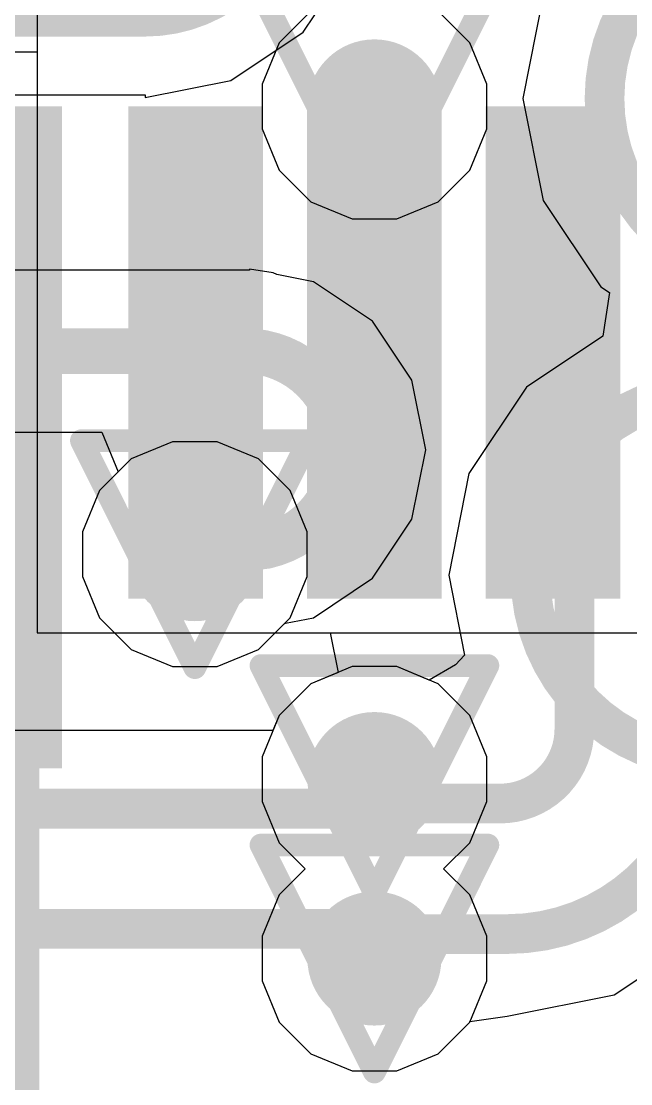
# Model space of a CAD drawing. Header units: inches. Extents: x -6 to 283, y -12 to 154.
# Drawn here: x 68.574 to 69.939, y -8.33 to -5.952 of the extents above; entities that cross this region are included whole.
import ezdxf

# ---------------------------------------------------------------- set-up
doc = ezdxf.new("R2010")
doc.units = ezdxf.units.IN
for name, color, linetype in [('Bottom Layer', 5, 'Continuous'), ('Drill Drawing', 1, 'Continuous'), ('GND-1', 16, 'Continuous'), ('GND-2', 90, 'Continuous'), ('GND-3', 216, 'Continuous'), ('GND-4', 54, 'Continuous'), ('PWR-1', 156, 'Continuous'), ('PWR-2', 130, 'Continuous'), ('Signal L1', 76, 'Continuous'), ('Signal L2', 6, 'Continuous'), ('Top Layer', 1, 'Continuous'), ('Top Paste', 8, 'Continuous'), ('Top Solder', 216, 'Continuous'), ('Via Holes', 16, 'Continuous')]:
    doc.layers.add(name, color=color, linetype=linetype)

# ---------------------------------------------------------------- blocks, each defined once
blk = doc.blocks.new('HDMI_101W_12')
at = {"layer": 'Top Layer'}
for points in [[(-3.750005199999999, 1.6649827), (-1.9500088, 1.6649827), (-1.9500088, 0.2849753), (-3.750005199999999, 0.2849753)], [(-1.70007026, 1.66497), (-1.50007066, 1.66497), (-1.50007066, 0.6649719999999999), (-1.70007026, 0.6649719999999999)], [(-1.3000228, 1.66497), (-1.1000232, 1.66497), (-1.1000232, 0.6649719999999999), (-1.3000228, 0.6649719999999999)], [(-0.8999727999999999, 1.66497), (-0.6999732, 1.66497), (-0.6999732, 0.6649719999999999), (-0.8999727999999999, 0.6649719999999999)]]:
    blk.add_hatch(color=1, dxfattribs=at).paths.add_polyline_path(points)
at = {"layer": 'Top Paste'}
for points in [[(-3.750005199999999, 1.6649827), (-1.9500088, 1.6649827), (-1.9500088, 0.2849753), (-3.750005199999999, 0.2849753)], [(-1.70007026, 1.66497), (-1.50007066, 1.66497), (-1.50007066, 0.6649719999999999), (-1.70007026, 0.6649719999999999)], [(-1.3000228, 1.66497), (-1.1000232, 1.66497), (-1.1000232, 0.6649719999999999), (-1.3000228, 0.6649719999999999)], [(-0.8999727999999999, 1.66497), (-0.6999732, 1.66497), (-0.6999732, 0.6649719999999999), (-0.8999727999999999, 0.6649719999999999)]]:
    blk.add_hatch(color=8, dxfattribs=at).paths.add_polyline_path(points)
at = {"layer": 'Top Solder'}
for points in [[(-3.8008052, 1.7157827), (-1.8992088, 1.7157827), (-1.8992088, 0.2341753), (-3.8008052, 0.2341753)], [(-1.75087026, 1.71577), (-1.44927066, 1.71577), (-1.44927066, 0.6141719999999999), (-1.75087026, 0.6141719999999999)], [(-1.3508228, 1.71577), (-1.0492232, 1.71577), (-1.0492232, 0.6141719999999999), (-1.3508228, 0.6141719999999999)], [(-0.9507728, 1.71577), (-0.6491732, 1.71577), (-0.6491732, 0.6141719999999999), (-0.9507728, 0.6141719999999999)]]:
    blk.add_hatch(color=216, dxfattribs=at).paths.add_polyline_path(points)

msp = doc.modelspace()

# ---------------------------------------------------------------- hatches: boundary and pattern name
at = {"layer": 'Bottom Layer'}
h = msp.add_hatch(color=5, dxfattribs=at)
edge = h.paths.add_edge_path()
edge.add_arc((69.36500731999999, -6.14242358), 0.1499997, 0, 360)
h = msp.add_hatch(color=5, dxfattribs=at)
edge = h.paths.add_edge_path()
edge.add_arc((68.96301168, -7.1443977), 0.1499997, 0, 360)
h = msp.add_hatch(color=5, dxfattribs=at)
edge = h.paths.add_edge_path()
edge.add_arc((69.36500986, -7.64773426), 0.1499997, 0, 360)
h = msp.add_hatch(color=5, dxfattribs=at)
edge = h.paths.add_edge_path()
edge.add_arc((69.36500986, -8.049333659999999), 0.1499997, 0, 360)
at = {"layer": 'GND-1'}
h = msp.add_hatch(color=16, dxfattribs=at)
edge = h.paths.add_edge_path()
edge.add_arc((69.36500731999999, -6.14242358), 0.1499997, 0, 360)
h = msp.add_hatch(color=16, dxfattribs=at)
edge = h.paths.add_edge_path()
edge.add_arc((68.96301168, -7.1443977), 0.1499997, 0, 360)
h = msp.add_hatch(color=16, dxfattribs=at)
edge = h.paths.add_edge_path()
edge.add_arc((69.36500986, -7.64773426), 0.1499997, 0, 360)
h = msp.add_hatch(color=16, dxfattribs=at)
edge = h.paths.add_edge_path()
edge.add_arc((69.36500986, -8.049333659999999), 0.1499997, 0, 360)
at = {"layer": 'GND-2'}
h = msp.add_hatch(color=90, dxfattribs=at)
edge = h.paths.add_edge_path()
edge.add_arc((69.36500731999999, -6.14242358), 0.1499997, 0, 360)
h = msp.add_hatch(color=90, dxfattribs=at)
edge = h.paths.add_edge_path()
edge.add_arc((68.96301168, -7.1443977), 0.1499997, 0, 360)
h = msp.add_hatch(color=90, dxfattribs=at)
edge = h.paths.add_edge_path()
edge.add_arc((69.36500986, -7.64773426), 0.1499997, 0, 360)
h = msp.add_hatch(color=90, dxfattribs=at)
edge = h.paths.add_edge_path()
edge.add_arc((69.36500986, -8.049333659999999), 0.1499997, 0, 360)
at = {"layer": 'GND-3'}
h = msp.add_hatch(color=216, dxfattribs=at)
edge = h.paths.add_edge_path()
edge.add_arc((69.36500731999999, -6.14242358), 0.1499997, 0, 360)
h = msp.add_hatch(color=216, dxfattribs=at)
edge = h.paths.add_edge_path()
edge.add_arc((68.96301168, -7.1443977), 0.1499997, 0, 360)
h = msp.add_hatch(color=216, dxfattribs=at)
edge = h.paths.add_edge_path()
edge.add_arc((69.36500986, -7.64773426), 0.1499997, 0, 360)
h = msp.add_hatch(color=216, dxfattribs=at)
edge = h.paths.add_edge_path()
edge.add_arc((69.36500986, -8.049333659999999), 0.1499997, 0, 360)
at = {"layer": 'GND-4'}
h = msp.add_hatch(color=54, dxfattribs=at)
edge = h.paths.add_edge_path()
edge.add_arc((69.36500731999999, -6.14242358), 0.1499997, 0, 360)
h = msp.add_hatch(color=54, dxfattribs=at)
edge = h.paths.add_edge_path()
edge.add_arc((68.96301168, -7.1443977), 0.1499997, 0, 360)
h = msp.add_hatch(color=54, dxfattribs=at)
edge = h.paths.add_edge_path()
edge.add_arc((69.36500986, -7.64773426), 0.1499997, 0, 360)
h = msp.add_hatch(color=54, dxfattribs=at)
edge = h.paths.add_edge_path()
edge.add_arc((69.36500986, -8.049333659999999), 0.1499997, 0, 360)
at = {"layer": 'PWR-1'}
h = msp.add_hatch(color=156, dxfattribs=at)
edge = h.paths.add_edge_path()
edge.add_arc((69.36500731999999, -6.14242358), 0.1499997, 0, 360)
h = msp.add_hatch(color=156, dxfattribs=at)
edge = h.paths.add_edge_path()
edge.add_arc((68.96301168, -7.1443977), 0.1499997, 0, 360)
h = msp.add_hatch(color=156, dxfattribs=at)
edge = h.paths.add_edge_path()
edge.add_arc((69.36500986, -7.64773426), 0.1499997, 0, 360)
h = msp.add_hatch(color=156, dxfattribs=at)
edge = h.paths.add_edge_path()
edge.add_arc((69.36500986, -8.049333659999999), 0.1499997, 0, 360)
at = {"layer": 'PWR-2'}
h = msp.add_hatch(color=130, dxfattribs=at)
edge = h.paths.add_edge_path()
edge.add_arc((69.36500731999999, -6.14242358), 0.1499997, 0, 360)
h = msp.add_hatch(color=130, dxfattribs=at)
edge = h.paths.add_edge_path()
edge.add_arc((68.96301168, -7.1443977), 0.1499997, 0, 360)
h = msp.add_hatch(color=130, dxfattribs=at)
edge = h.paths.add_edge_path()
edge.add_arc((69.36500986, -7.64773426), 0.1499997, 0, 360)
h = msp.add_hatch(color=130, dxfattribs=at)
edge = h.paths.add_edge_path()
edge.add_arc((69.36500986, -8.049333659999999), 0.1499997, 0, 360)
at = {"layer": 'Signal L1'}
h = msp.add_hatch(color=76, dxfattribs=at)
edge = h.paths.add_edge_path()
edge.add_arc((69.36500731999999, -6.14242358), 0.1499997, 0, 360)
h = msp.add_hatch(color=76, dxfattribs=at)
edge = h.paths.add_edge_path()
edge.add_arc((68.96301168, -7.1443977), 0.1499997, 0, 360)
h = msp.add_hatch(color=76, dxfattribs=at)
edge = h.paths.add_edge_path()
edge.add_arc((69.36500986, -7.64773426), 0.1499997, 0, 360)
h = msp.add_hatch(color=76, dxfattribs=at)
edge = h.paths.add_edge_path()
edge.add_arc((69.36500986, -8.049333659999999), 0.1499997, 0, 360)
at = {"layer": 'Signal L2'}
h = msp.add_hatch(color=6, dxfattribs=at)
edge = h.paths.add_edge_path()
edge.add_arc((69.36500731999999, -6.14242358), 0.1499997, 0, 360)
h = msp.add_hatch(color=6, dxfattribs=at)
edge = h.paths.add_edge_path()
edge.add_arc((68.96301168, -7.1443977), 0.1499997, 0, 360)
h = msp.add_hatch(color=6, dxfattribs=at)
edge = h.paths.add_edge_path()
edge.add_arc((69.36500986, -7.64773426), 0.1499997, 0, 360)
h = msp.add_hatch(color=6, dxfattribs=at)
edge = h.paths.add_edge_path()
edge.add_arc((69.36500986, -8.049333659999999), 0.1499997, 0, 360)
at = {"layer": 'Top Layer'}
h = msp.add_hatch(color=1, dxfattribs=at)
edge = h.paths.add_edge_path()
edge.add_arc((69.36500731999999, -6.14242358), 0.1499997, 0, 360)
for points in [[(66.81502512, -11.24312458), (68.61502152, -11.24312458), (68.61502152, -6.193213419999999), (66.81502512, -6.193213419999999)], [(69.66505751999999, -7.193221579999999), (69.89054856, -7.193221579999999), (69.89054856, -6.19322358), (69.66505751999999, -6.19322358)]]:
    msp.add_hatch(color=1, dxfattribs=at).paths.add_polyline_path(points)
h = msp.add_hatch(color=1, dxfattribs=at)
edge = h.paths.add_edge_path()
edge.add_arc((68.96301168, -7.1443977), 0.1499997, 0, 360)
h = msp.add_hatch(color=1, dxfattribs=at)
edge = h.paths.add_edge_path()
edge.add_arc((69.36500986, -7.64773426), 0.1499997, 0, 360)
h = msp.add_hatch(color=1, dxfattribs=at)
edge = h.paths.add_edge_path()
edge.add_arc((69.36500986, -8.049333659999999), 0.1499997, 0, 360)
at = {"layer": 'Via Holes'}
h = msp.add_hatch(color=7, dxfattribs=at)
edge = h.paths.add_edge_path()
edge.add_arc((69.36500731999999, -6.14242358), 0.07499858, 0, 360)
h = msp.add_hatch(color=7, dxfattribs=at)
edge = h.paths.add_edge_path()
edge.add_arc((68.96301168, -7.1443977), 0.07499858, 0, 360)
h = msp.add_hatch(color=7, dxfattribs=at)
edge = h.paths.add_edge_path()
edge.add_arc((69.36500986, -7.64773426), 0.07499858, 0, 360)
h = msp.add_hatch(color=7, dxfattribs=at)
edge = h.paths.add_edge_path()
edge.add_arc((69.36500986, -8.049333659999999), 0.07499858, 0, 360)

# ---------------------------------------------------------------- linework, layer by layer
at = {"layer": 'Bottom Layer'}
for p, q in [((69.20580774, -5.976086599999999), (69.31440289999999, -5.81356216)), ((69.74257831999999, -5.896907179999999), (69.69723678, -6.12485186)), ((69.0432833, -6.08468176), (69.20580774, -5.976086599999999)), ((68.85157172, -6.12281478), (69.0432833, -6.08468176)), ((68.15670392, -6.11667052), (68.85157172, -6.11667052)), ((68.85157172, -6.11667052), (68.85157172, -6.12281478)), ((69.69723678, -6.12485186), (69.74257831999999, -6.35279654)), ((69.74257831999999, -6.35279654), (69.87169668, -6.5460372)), ((69.02210986, -6.50883128), (68.15163408, -6.50883128)), ((69.08572162, -6.50882874), (69.02210986, -6.50883128)), ((69.13827422, -6.514586919999999), (69.08572162, -6.5068323)), ((69.08572162, -6.5068323), (69.08572162, -6.50882874)), ((69.1463565, -6.51841216), (69.13827422, -6.514586919999999)), ((69.16880756, -6.5228851), (69.1463565, -6.51841216)), ((69.22858138, -6.53477738), (69.16880756, -6.5228851)), ((69.36059533999999, -6.62298396), (69.22858138, -6.53477738)), ((69.87169668, -6.5460372), (69.89132072, -6.55914868)), ((69.89132072, -6.55914868), (69.87670302, -6.656301139999999)), ((69.44880192, -6.754997919999999), (69.36059533999999, -6.62298396)), ((69.87670302, -6.656301139999999), (69.70584229999999, -6.770466519999999)), ((69.47977722, -6.9107177), (69.44880192, -6.754997919999999)), ((69.70584229999999, -6.770466519999999), (69.57672394, -6.96370718)), ((68.11735678, -6.871395959999999), (68.7544726, -6.871395959999999)), ((68.7544726, -6.871395959999999), (68.79129751999999, -6.960295959999999)), ((69.44880192, -7.06643748), (69.47977722, -6.9107177)), ((68.79129751999999, -6.960295959999999), (68.74971518, -7.001878299999999)), ((69.57672394, -6.96370718), (69.5313824, -7.191651859999999)), ((68.74971518, -7.001878299999999), (68.71141198, -7.094352079999999)), ((69.36059533999999, -7.198451439999999), (69.44880192, -7.06643748)), ((68.71141198, -7.094352079999999), (68.71141198, -7.19444332)), ((68.71141198, -7.19444332), (68.74971518, -7.286917099999999)), ((69.22858138, -7.286658019999999), (69.36059533999999, -7.198451439999999)), ((69.5313824, -7.191651859999999), (69.56688144, -7.37012242)), ((68.74971518, -7.286917099999999), (68.82049228, -7.3576942)), ((69.16325004, -7.299975239999999), (69.16593481999999, -7.299119259999999)), ((69.16593481999999, -7.299119259999999), (69.22858138, -7.286658019999999)), ((69.10553107999999, -7.3576942), (69.16325004, -7.299975239999999)), ((68.82049228, -7.3576942), (68.91296605999999, -7.395997400000001)), ((69.0130573, -7.395997400000001), (69.10553107999999, -7.3576942)), ((69.56688144, -7.37012242), (69.54643698, -7.39227376)), ((69.54643698, -7.39227376), (69.48737181999999, -7.42608878)), ((68.91296605999999, -7.395997400000001), (69.0130573, -7.395997400000001)), ((69.31496424, -7.39613456), (69.22249046, -7.43443776)), ((69.41505548, -7.39613456), (69.31496424, -7.39613456)), ((69.48737181999999, -7.42608878), (69.41505548, -7.39613456)), ((69.22249046, -7.43443776), (69.15171336, -7.50521486)), ((69.15171336, -7.50521486), (69.13767478, -7.53910608)), ((69.13767478, -7.53910608), (66.51116999999999, -7.53910608))]:
    msp.add_line(p, q, dxfattribs=at)
for points in [[(69.16510932, -5.621850579999999, 0.1016, 0.1016, -0.4142135623730951), (68.85157172, -5.935388179999999, 0.1016, 0.1016, 0)], [(70.29288202, -6.53760186, 0.08889999999999999, 0.08889999999999999, -0.9999999999999999), (70.29288202, -5.71210186, 0.08889999999999999, 0.08889999999999999, 0)], [(63.43263665999999, -5.935388179999999, 0.1016, 0.1016, 0), (68.85157172, -5.935388179999999, 0.1016, 0.1016, 0)], [(68.11735678, -6.69011362, 0.1016, 0.1016, 0), (69.0857267, -6.69011362, 0.1016, 0.1016, 0)], [(69.0857267, -6.69011108, 0.1016, 0.1016, -0.021127893275159), (69.09430173999999, -6.690474299999999, 0.1016, 0.1016, 0)], [(69.09430173999999, -6.690474299999999, 0.1016, 0.1016, 0), (69.09430427999999, -6.690464139999999, 0.1016, 0.1016, 0)], [(69.09430427999999, -6.6904616, 0.1016, 0.1016, -0.8507780204797627), (69.12218331999999, -7.12645006, 0.1016, 0.1016, 0)], [(70.12702764, -7.604401859999999, 0.08889999999999999, 0.08889999999999999, -0.9999999999999999), (70.12702764, -6.77890186, 0.08889999999999999, 0.08889999999999999, 0)], [(68.96301168, -7.1443977, 0.1016, 0.1016, 0), (69.12218331999999, -7.12645006, 0.1016, 0.1016, 0)], [(69.36500986, -7.64773426, 0.08889999999999999, 0.08889999999999999, -0.4142135623730951), (69.29883016, -7.713913959999999, 0.08889999999999999, 0.08889999999999999, 0)], [(66.35001462, -7.713913959999999, 0.08889999999999999, 0.08889999999999999, 0), (69.29883016, -7.713913959999999, 0.08889999999999999, 0.08889999999999999, 0)], [(66.35001208, -7.98315396, 0.08889999999999999, 0.08889999999999999, 0), (69.29883016, -7.98315396, 0.08889999999999999, 0.08889999999999999, 0)], [(69.29883016, -7.98315396, 0.08889999999999999, 0.08889999999999999, -0.4142135623730951), (69.36500986, -8.049333659999999, 0.08889999999999999, 0.08889999999999999, 0)]]:
    msp.add_lwpolyline(points, format="xyseb", dxfattribs=at)
for points in [[(68.82617171999999, -5.935388179999999, 0.0508, 0.0508, 1), (68.87697172, -5.935388179999999, 0.0508, 0.0508, 1)], [(68.82617171999999, -5.935388179999999, 0.0508, 0.0508, 1), (68.87697172, -5.935388179999999, 0.0508, 0.0508, 1)], [(69.06032669999999, -6.69011108, 0.0508, 0.0508, 1), (69.1111267, -6.69011108, 0.0508, 0.0508, 1)], [(69.06032669999999, -6.69011362, 0.0508, 0.0508, 1), (69.1111267, -6.69011362, 0.0508, 0.0508, 1)], [(69.06890174, -6.690474299999999, 0.0508, 0.0508, 1), (69.11970174, -6.690474299999999, 0.0508, 0.0508, 1)], [(69.06890174, -6.690474299999999, 0.0508, 0.0508, 1), (69.11970174, -6.690474299999999, 0.0508, 0.0508, 1)], [(69.06890428, -6.6904616, 0.0508, 0.0508, 1), (69.11970428, -6.6904616, 0.0508, 0.0508, 1)], [(69.06890428, -6.690464139999999, 0.0508, 0.0508, 1), (69.11970428, -6.690464139999999, 0.0508, 0.0508, 1)], [(69.09678332, -7.12645006, 0.0508, 0.0508, 1), (69.14758332, -7.12645006, 0.0508, 0.0508, 1)], [(69.09678332, -7.12645006, 0.0508, 0.0508, 1), (69.14758332, -7.12645006, 0.0508, 0.0508, 1)], [(68.93761168, -7.1443977, 0.0508, 0.0508, 1), (68.98841167999998, -7.1443977, 0.0508, 0.0508, 1)], [(69.34278486, -7.64773426, 0.04445, 0.04445, 1), (69.38723485999999, -7.64773426, 0.04445, 0.04445, 1)], [(69.27660516, -7.713913959999999, 0.04445, 0.04445, 1), (69.32105516, -7.713913959999999, 0.04445, 0.04445, 1)], [(69.27660516, -7.713913959999999, 0.04445, 0.04445, 1), (69.32105516, -7.713913959999999, 0.04445, 0.04445, 1)], [(69.27660516, -7.98315396, 0.04445, 0.04445, 1), (69.32105516, -7.98315396, 0.04445, 0.04445, 1)], [(69.27660516, -7.98315396, 0.04445, 0.04445, 1), (69.32105516, -7.98315396, 0.04445, 0.04445, 1)], [(69.34278486, -8.049333659999999, 0.04445, 0.04445, 1), (69.38723485999999, -8.049333659999999, 0.04445, 0.04445, 1)]]:
    msp.add_lwpolyline(points, format="xyseb", close=True, dxfattribs=at)
at = {"layer": 'Drill Drawing'}
for points in [[(69.11100732, -5.88842358, 0.0508, 0.0508, 0), (69.36500731999999, -6.39642358, 0.0508, 0.0508, 0)], [(69.36500731999999, -6.39642358, 0.0508, 0.0508, 0), (69.61900732, -5.88842358, 0.0508, 0.0508, 0)], [(68.70901168, -6.890397699999999, 0.0508, 0.0508, 0), (69.21701168, -6.890397699999999, 0.0508, 0.0508, 0)], [(68.70901168, -6.890397699999999, 0.0508, 0.0508, 0), (68.96301168, -7.3983977, 0.0508, 0.0508, 0)], [(68.96301168, -7.3983977, 0.0508, 0.0508, 0), (69.21701168, -6.890397699999999, 0.0508, 0.0508, 0)], [(69.11100986, -7.39373426, 0.0508, 0.0508, 0), (69.61900985999999, -7.39373426, 0.0508, 0.0508, 0)], [(69.11100986, -7.39373426, 0.0508, 0.0508, 0), (69.36500986, -7.901734259999999, 0.0508, 0.0508, 0)], [(69.36500986, -7.901734259999999, 0.0508, 0.0508, 0), (69.61900985999999, -7.39373426, 0.0508, 0.0508, 0)], [(69.11100986, -7.795333659999999, 0.0508, 0.0508, 0), (69.61900985999999, -7.795333659999999, 0.0508, 0.0508, 0)], [(69.11100986, -7.795333659999999, 0.0508, 0.0508, 0), (69.36500986, -8.30333366, 0.0508, 0.0508, 0)], [(69.36500986, -8.30333366, 0.0508, 0.0508, 0), (69.61900985999999, -7.795333659999999, 0.0508, 0.0508, 0)]]:
    msp.add_lwpolyline(points, format="xyseb", dxfattribs=at)
for points in [[(69.35230732000001, -6.39642358, 0.0254, 0.0254, 1), (69.37770732, -6.39642358, 0.0254, 0.0254, 1)], [(69.35230732000001, -6.39642358, 0.0254, 0.0254, 1), (69.37770732, -6.39642358, 0.0254, 0.0254, 1)], [(68.69631168, -6.890397699999999, 0.0254, 0.0254, 1), (68.72171168, -6.890397699999999, 0.0254, 0.0254, 1)], [(68.69631168, -6.890397699999999, 0.0254, 0.0254, 1), (68.72171168, -6.890397699999999, 0.0254, 0.0254, 1)], [(69.20431167999999, -6.890397699999999, 0.0254, 0.0254, 1), (69.22971168, -6.890397699999999, 0.0254, 0.0254, 1)], [(69.20431167999999, -6.890397699999999, 0.0254, 0.0254, 1), (69.22971168, -6.890397699999999, 0.0254, 0.0254, 1)], [(69.09830985999999, -7.39373426, 0.0254, 0.0254, 1), (69.12370986, -7.39373426, 0.0254, 0.0254, 1)], [(69.09830985999999, -7.39373426, 0.0254, 0.0254, 1), (69.12370986, -7.39373426, 0.0254, 0.0254, 1)], [(69.60630986, -7.39373426, 0.0254, 0.0254, 1), (69.63170986, -7.39373426, 0.0254, 0.0254, 1)], [(69.60630986, -7.39373426, 0.0254, 0.0254, 1), (69.63170986, -7.39373426, 0.0254, 0.0254, 1)], [(68.95031168, -7.3983977, 0.0254, 0.0254, 1), (68.97571168, -7.3983977, 0.0254, 0.0254, 1)], [(68.95031168, -7.3983977, 0.0254, 0.0254, 1), (68.97571168, -7.3983977, 0.0254, 0.0254, 1)], [(69.09830985999999, -7.795333659999999, 0.0254, 0.0254, 1), (69.12370986, -7.795333659999999, 0.0254, 0.0254, 1)], [(69.09830985999999, -7.795333659999999, 0.0254, 0.0254, 1), (69.12370986, -7.795333659999999, 0.0254, 0.0254, 1)], [(69.60630986, -7.795333659999999, 0.0254, 0.0254, 1), (69.63170986, -7.795333659999999, 0.0254, 0.0254, 1)], [(69.60630986, -7.795333659999999, 0.0254, 0.0254, 1), (69.63170986, -7.795333659999999, 0.0254, 0.0254, 1)], [(69.35230985999999, -7.901734259999999, 0.0254, 0.0254, 1), (69.37770986, -7.901734259999999, 0.0254, 0.0254, 1)], [(69.35230985999999, -7.901734259999999, 0.0254, 0.0254, 1), (69.37770986, -7.901734259999999, 0.0254, 0.0254, 1)], [(69.35230985999999, -8.30333366, 0.0254, 0.0254, 1), (69.37770986, -8.30333366, 0.0254, 0.0254, 1)], [(69.35230985999999, -8.30333366, 0.0254, 0.0254, 1), (69.37770986, -8.30333366, 0.0254, 0.0254, 1)]]:
    msp.add_lwpolyline(points, format="xyseb", close=True, dxfattribs=at)
at = {"layer": 'GND-1'}
for p, q in [((68.91296605999999, -6.892798), (68.82049228, -6.9311012)), ((69.0130573, -6.892798), (68.91296605999999, -6.892798)), ((69.10553107999999, -6.9311012), (69.0130573, -6.892798)), ((68.82049228, -6.9311012), (68.74971518, -7.001878299999999)), ((69.17630817999999, -7.001878299999999), (69.10553107999999, -6.9311012)), ((68.74971518, -7.001878299999999), (68.71141198, -7.094352079999999)), ((69.21461138, -7.094352079999999), (69.17630817999999, -7.001878299999999)), ((68.71141198, -7.094352079999999), (68.71141198, -7.19444332)), ((69.21461138, -7.19444332), (69.21461138, -7.094352079999999)), ((68.71141198, -7.19444332), (68.74971518, -7.286917099999999)), ((69.17630817999999, -7.286917099999999), (69.21461138, -7.19444332)), ((68.74971518, -7.286917099999999), (68.82049228, -7.3576942)), ((69.10553107999999, -7.3576942), (69.17630817999999, -7.286917099999999)), ((68.82049228, -7.3576942), (68.91296605999999, -7.395997400000001)), ((69.0130573, -7.395997400000001), (69.10553107999999, -7.3576942)), ((68.91296605999999, -7.395997400000001), (69.0130573, -7.395997400000001)), ((69.31496424, -7.39613456), (69.22249046, -7.43443776)), ((69.41505548, -7.39613456), (69.31496424, -7.39613456)), ((69.50752926, -7.43443776), (69.41505548, -7.39613456)), ((69.22249046, -7.43443776), (69.15171336, -7.50521486)), ((69.57830635999998, -7.50521486), (69.50752926, -7.43443776)), ((69.15171336, -7.50521486), (69.11341015999999, -7.597688639999999)), ((69.61660956, -7.597688639999999), (69.57830635999998, -7.50521486)), ((69.11341015999999, -7.597688639999999), (69.11341015999999, -7.69777988)), ((69.61660956, -7.69777988), (69.61660956, -7.597688639999999)), ((69.11341015999999, -7.69777988), (69.15171336, -7.790253659999999)), ((69.57830635999998, -7.790253659999999), (69.61660956, -7.69777988)), ((69.15171336, -7.790253659999999), (69.20999366, -7.848533959999999)), ((69.52002606, -7.848533959999999), (69.57830635999998, -7.790253659999999)), ((69.20999366, -7.848533959999999), (69.15171336, -7.90681426)), ((69.57830635999998, -7.90681426), (69.52002606, -7.848533959999999)), ((69.15171336, -7.90681426), (69.11341015999999, -7.99928804)), ((69.61660956, -7.99928804), (69.57830635999998, -7.90681426)), ((69.11341015999999, -7.99928804), (69.11341015999999, -8.09937928)), ((69.61660956, -8.09937928), (69.61660956, -7.99928804)), ((69.11341015999999, -8.09937928), (69.15171336, -8.19185306)), ((69.57830635999998, -8.19185306), (69.61660956, -8.09937928)), ((69.15171336, -8.19185306), (69.22249046, -8.262630159999999)), ((69.50752926, -8.262630159999999), (69.57830635999998, -8.19185306)), ((69.22249046, -8.262630159999999), (69.31496424, -8.30093336)), ((69.41505548, -8.30093336), (69.50752926, -8.262630159999999)), ((69.31496424, -8.30093336), (69.41505548, -8.30093336))]:
    msp.add_line(p, q, dxfattribs=at)
at = {"layer": 'GND-2'}
for p, q in [((68.91296605999999, -6.892798), (68.82049228, -6.9311012)), ((69.0130573, -6.892798), (68.91296605999999, -6.892798)), ((69.10553107999999, -6.9311012), (69.0130573, -6.892798)), ((68.82049228, -6.9311012), (68.74971518, -7.001878299999999)), ((69.17630817999999, -7.001878299999999), (69.10553107999999, -6.9311012)), ((68.74971518, -7.001878299999999), (68.71141198, -7.094352079999999)), ((69.21461138, -7.094352079999999), (69.17630817999999, -7.001878299999999)), ((68.71141198, -7.094352079999999), (68.71141198, -7.19444332)), ((69.21461138, -7.19444332), (69.21461138, -7.094352079999999)), ((68.71141198, -7.19444332), (68.74971518, -7.286917099999999)), ((69.17630817999999, -7.286917099999999), (69.21461138, -7.19444332)), ((68.74971518, -7.286917099999999), (68.82049228, -7.3576942)), ((69.10553107999999, -7.3576942), (69.17630817999999, -7.286917099999999)), ((68.82049228, -7.3576942), (68.91296605999999, -7.395997400000001)), ((69.0130573, -7.395997400000001), (69.10553107999999, -7.3576942)), ((68.91296605999999, -7.395997400000001), (69.0130573, -7.395997400000001)), ((69.31496424, -7.39613456), (69.22249046, -7.43443776)), ((69.41505548, -7.39613456), (69.31496424, -7.39613456)), ((69.50752926, -7.43443776), (69.41505548, -7.39613456)), ((69.22249046, -7.43443776), (69.15171336, -7.50521486)), ((69.57830635999998, -7.50521486), (69.50752926, -7.43443776)), ((69.15171336, -7.50521486), (69.11341015999999, -7.597688639999999)), ((69.61660956, -7.597688639999999), (69.57830635999998, -7.50521486)), ((69.11341015999999, -7.597688639999999), (69.11341015999999, -7.69777988)), ((69.61660956, -7.69777988), (69.61660956, -7.597688639999999)), ((69.11341015999999, -7.69777988), (69.15171336, -7.790253659999999)), ((69.57830635999998, -7.790253659999999), (69.61660956, -7.69777988)), ((69.15171336, -7.790253659999999), (69.20999366, -7.848533959999999)), ((69.52002606, -7.848533959999999), (69.57830635999998, -7.790253659999999)), ((69.20999366, -7.848533959999999), (69.15171336, -7.90681426)), ((69.57830635999998, -7.90681426), (69.52002606, -7.848533959999999)), ((69.15171336, -7.90681426), (69.11341015999999, -7.99928804)), ((69.61660956, -7.99928804), (69.57830635999998, -7.90681426)), ((69.11341015999999, -7.99928804), (69.11341015999999, -8.09937928)), ((69.61660956, -8.09937928), (69.61660956, -7.99928804)), ((69.11341015999999, -8.09937928), (69.15171336, -8.19185306)), ((69.57830635999998, -8.19185306), (69.61660956, -8.09937928)), ((69.15171336, -8.19185306), (69.22249046, -8.262630159999999)), ((69.50752926, -8.262630159999999), (69.57830635999998, -8.19185306)), ((69.22249046, -8.262630159999999), (69.31496424, -8.30093336)), ((69.41505548, -8.30093336), (69.50752926, -8.262630159999999)), ((69.31496424, -8.30093336), (69.41505548, -8.30093336))]:
    msp.add_line(p, q, dxfattribs=at)
at = {"layer": 'GND-3'}
for p, q in [((68.91296605999999, -6.892798), (68.82049228, -6.9311012)), ((69.0130573, -6.892798), (68.91296605999999, -6.892798)), ((69.10553107999999, -6.9311012), (69.0130573, -6.892798)), ((68.82049228, -6.9311012), (68.74971518, -7.001878299999999)), ((69.17630817999999, -7.001878299999999), (69.10553107999999, -6.9311012)), ((68.74971518, -7.001878299999999), (68.71141198, -7.094352079999999)), ((69.21461138, -7.094352079999999), (69.17630817999999, -7.001878299999999)), ((68.71141198, -7.094352079999999), (68.71141198, -7.19444332)), ((69.21461138, -7.19444332), (69.21461138, -7.094352079999999)), ((68.71141198, -7.19444332), (68.74971518, -7.286917099999999)), ((69.17630817999999, -7.286917099999999), (69.21461138, -7.19444332)), ((68.74971518, -7.286917099999999), (68.82049228, -7.3576942)), ((69.10553107999999, -7.3576942), (69.17630817999999, -7.286917099999999)), ((68.82049228, -7.3576942), (68.91296605999999, -7.395997400000001)), ((69.0130573, -7.395997400000001), (69.10553107999999, -7.3576942)), ((68.91296605999999, -7.395997400000001), (69.0130573, -7.395997400000001)), ((69.31496424, -7.39613456), (69.22249046, -7.43443776)), ((69.41505548, -7.39613456), (69.31496424, -7.39613456)), ((69.50752926, -7.43443776), (69.41505548, -7.39613456)), ((69.22249046, -7.43443776), (69.15171336, -7.50521486)), ((69.57830635999998, -7.50521486), (69.50752926, -7.43443776)), ((69.15171336, -7.50521486), (69.11341015999999, -7.597688639999999)), ((69.61660956, -7.597688639999999), (69.57830635999998, -7.50521486)), ((69.11341015999999, -7.597688639999999), (69.11341015999999, -7.69777988)), ((69.61660956, -7.69777988), (69.61660956, -7.597688639999999)), ((69.11341015999999, -7.69777988), (69.15171336, -7.790253659999999)), ((69.57830635999998, -7.790253659999999), (69.61660956, -7.69777988)), ((69.15171336, -7.790253659999999), (69.20999366, -7.848533959999999)), ((69.52002606, -7.848533959999999), (69.57830635999998, -7.790253659999999)), ((69.20999366, -7.848533959999999), (69.15171336, -7.90681426)), ((69.57830635999998, -7.90681426), (69.52002606, -7.848533959999999)), ((69.15171336, -7.90681426), (69.11341015999999, -7.99928804)), ((69.61660956, -7.99928804), (69.57830635999998, -7.90681426)), ((69.11341015999999, -7.99928804), (69.11341015999999, -8.09937928)), ((69.61660956, -8.09937928), (69.61660956, -7.99928804)), ((69.11341015999999, -8.09937928), (69.15171336, -8.19185306)), ((69.57830635999998, -8.19185306), (69.61660956, -8.09937928)), ((69.15171336, -8.19185306), (69.22249046, -8.262630159999999)), ((69.50752926, -8.262630159999999), (69.57830635999998, -8.19185306)), ((69.22249046, -8.262630159999999), (69.31496424, -8.30093336)), ((69.41505548, -8.30093336), (69.50752926, -8.262630159999999)), ((69.31496424, -8.30093336), (69.41505548, -8.30093336))]:
    msp.add_line(p, q, dxfattribs=at)
at = {"layer": 'GND-4'}
for p, q in [((68.91296605999999, -6.892798), (68.82049228, -6.9311012)), ((69.0130573, -6.892798), (68.91296605999999, -6.892798)), ((69.10553107999999, -6.9311012), (69.0130573, -6.892798)), ((68.82049228, -6.9311012), (68.74971518, -7.001878299999999)), ((69.17630817999999, -7.001878299999999), (69.10553107999999, -6.9311012)), ((68.74971518, -7.001878299999999), (68.71141198, -7.094352079999999)), ((69.21461138, -7.094352079999999), (69.17630817999999, -7.001878299999999)), ((68.71141198, -7.094352079999999), (68.71141198, -7.19444332)), ((69.21461138, -7.19444332), (69.21461138, -7.094352079999999)), ((68.71141198, -7.19444332), (68.74971518, -7.286917099999999)), ((69.17630817999999, -7.286917099999999), (69.21461138, -7.19444332)), ((68.74971518, -7.286917099999999), (68.82049228, -7.3576942)), ((69.10553107999999, -7.3576942), (69.17630817999999, -7.286917099999999)), ((68.82049228, -7.3576942), (68.91296605999999, -7.395997400000001)), ((69.0130573, -7.395997400000001), (69.10553107999999, -7.3576942)), ((68.91296605999999, -7.395997400000001), (69.0130573, -7.395997400000001)), ((69.31496424, -7.39613456), (69.22249046, -7.43443776)), ((69.41505548, -7.39613456), (69.31496424, -7.39613456)), ((69.50752926, -7.43443776), (69.41505548, -7.39613456)), ((69.22249046, -7.43443776), (69.15171336, -7.50521486)), ((69.57830635999998, -7.50521486), (69.50752926, -7.43443776)), ((69.15171336, -7.50521486), (69.11341015999999, -7.597688639999999)), ((69.61660956, -7.597688639999999), (69.57830635999998, -7.50521486)), ((69.11341015999999, -7.597688639999999), (69.11341015999999, -7.69777988)), ((69.61660956, -7.69777988), (69.61660956, -7.597688639999999)), ((69.11341015999999, -7.69777988), (69.15171336, -7.790253659999999)), ((69.57830635999998, -7.790253659999999), (69.61660956, -7.69777988)), ((69.15171336, -7.790253659999999), (69.20999366, -7.848533959999999)), ((69.52002606, -7.848533959999999), (69.57830635999998, -7.790253659999999)), ((69.20999366, -7.848533959999999), (69.15171336, -7.90681426)), ((69.57830635999998, -7.90681426), (69.52002606, -7.848533959999999)), ((69.15171336, -7.90681426), (69.11341015999999, -7.99928804)), ((69.61660956, -7.99928804), (69.57830635999998, -7.90681426)), ((69.11341015999999, -7.99928804), (69.11341015999999, -8.09937928)), ((69.61660956, -8.09937928), (69.61660956, -7.99928804)), ((69.11341015999999, -8.09937928), (69.15171336, -8.19185306)), ((69.57830635999998, -8.19185306), (69.61660956, -8.09937928)), ((69.15171336, -8.19185306), (69.22249046, -8.262630159999999)), ((69.50752926, -8.262630159999999), (69.57830635999998, -8.19185306)), ((69.22249046, -8.262630159999999), (69.31496424, -8.30093336)), ((69.41505548, -8.30093336), (69.50752926, -8.262630159999999)), ((69.31496424, -8.30093336), (69.41505548, -8.30093336))]:
    msp.add_line(p, q, dxfattribs=at)
at = {"layer": 'PWR-1'}
for p, q in [((69.22248791999999, -5.92912708), (69.15171081999999, -5.99990418)), ((69.57830382, -5.99990418), (69.50752672, -5.92912708)), ((69.15171081999999, -5.99990418), (69.11340762, -6.092377959999999)), ((69.61660701999999, -6.092377959999999), (69.57830382, -5.99990418)), ((69.11340762, -6.092377959999999), (69.11340762, -6.1924692)), ((69.61660701999999, -6.1924692), (69.61660701999999, -6.092377959999999)), ((69.11340762, -6.1924692), (69.15171081999999, -6.28494298)), ((69.57830382, -6.28494298), (69.61660701999999, -6.1924692)), ((69.15171081999999, -6.28494298), (69.22248791999999, -6.355720079999999)), ((69.50752672, -6.355720079999999), (69.57830382, -6.28494298)), ((69.22248791999999, -6.355720079999999), (69.3149617, -6.394023279999999)), ((69.41505294, -6.394023279999999), (69.50752672, -6.355720079999999)), ((69.3149617, -6.394023279999999), (69.41505294, -6.394023279999999)), ((68.91296605999999, -6.892798), (68.82049228, -6.9311012)), ((69.0130573, -6.892798), (68.91296605999999, -6.892798)), ((69.10553107999999, -6.9311012), (69.0130573, -6.892798)), ((68.82049228, -6.9311012), (68.74971518, -7.001878299999999)), ((69.17630817999999, -7.001878299999999), (69.10553107999999, -6.9311012)), ((68.74971518, -7.001878299999999), (68.71141198, -7.094352079999999)), ((69.21461138, -7.094352079999999), (69.17630817999999, -7.001878299999999)), ((68.71141198, -7.094352079999999), (68.71141198, -7.19444332)), ((69.21461138, -7.19444332), (69.21461138, -7.094352079999999)), ((68.71141198, -7.19444332), (68.74971518, -7.286917099999999)), ((69.17630817999999, -7.286917099999999), (69.21461138, -7.19444332)), ((68.74971518, -7.286917099999999), (68.82049228, -7.3576942)), ((69.10553107999999, -7.3576942), (69.17630817999999, -7.286917099999999)), ((68.82049228, -7.3576942), (68.91296605999999, -7.395997400000001)), ((69.0130573, -7.395997400000001), (69.10553107999999, -7.3576942)), ((68.91296605999999, -7.395997400000001), (69.0130573, -7.395997400000001)), ((69.31496424, -7.39613456), (69.22249046, -7.43443776)), ((69.41505548, -7.39613456), (69.31496424, -7.39613456)), ((69.50752926, -7.43443776), (69.41505548, -7.39613456)), ((69.22249046, -7.43443776), (69.15171336, -7.50521486)), ((69.57830635999998, -7.50521486), (69.50752926, -7.43443776)), ((69.15171336, -7.50521486), (69.11341015999999, -7.597688639999999)), ((69.61660956, -7.597688639999999), (69.57830635999998, -7.50521486)), ((69.11341015999999, -7.597688639999999), (69.11341015999999, -7.69777988)), ((69.61660956, -7.69777988), (69.61660956, -7.597688639999999)), ((69.11341015999999, -7.69777988), (69.15171336, -7.790253659999999)), ((69.57830635999998, -7.790253659999999), (69.61660956, -7.69777988)), ((69.15171336, -7.790253659999999), (69.20999366, -7.848533959999999)), ((69.52002606, -7.848533959999999), (69.57830635999998, -7.790253659999999)), ((69.20999366, -7.848533959999999), (69.15171336, -7.90681426)), ((69.57830635999998, -7.90681426), (69.52002606, -7.848533959999999)), ((69.15171336, -7.90681426), (69.11341015999999, -7.99928804)), ((69.61660956, -7.99928804), (69.57830635999998, -7.90681426)), ((69.11341015999999, -7.99928804), (69.11341015999999, -8.09937928)), ((69.61660956, -8.09937928), (69.61660956, -7.99928804)), ((69.11341015999999, -8.09937928), (69.15171336, -8.19185306)), ((69.57830635999998, -8.19185306), (69.61660956, -8.09937928)), ((69.15171336, -8.19185306), (69.22249046, -8.262630159999999)), ((69.50752926, -8.262630159999999), (69.57830635999998, -8.19185306)), ((69.22249046, -8.262630159999999), (69.31496424, -8.30093336)), ((69.41505548, -8.30093336), (69.50752926, -8.262630159999999)), ((69.31496424, -8.30093336), (69.41505548, -8.30093336))]:
    msp.add_line(p, q, dxfattribs=at)
at = {"layer": 'PWR-2'}
for p, q in [((69.22248791999999, -5.92912708), (69.15171081999999, -5.99990418)), ((69.22248791999999, -5.92912708), (69.15171081999999, -5.99990418)), ((69.57830382, -5.99990418), (69.50752672, -5.92912708)), ((69.57830382, -5.99990418), (69.50752672, -5.92912708)), ((69.15171081999999, -5.99990418), (69.11340762, -6.092377959999999)), ((69.15171081999999, -5.99990418), (69.11340762, -6.092377959999999)), ((69.61660701999999, -6.092377959999999), (69.57830382, -5.99990418)), ((69.61660701999999, -6.092377959999999), (69.57830382, -5.99990418)), ((69.11340762, -6.092377959999999), (69.11340762, -6.1924692)), ((69.11340762, -6.092377959999999), (69.11340762, -6.1924692)), ((69.61660701999999, -6.1924692), (69.61660701999999, -6.092377959999999)), ((69.61660701999999, -6.1924692), (69.61660701999999, -6.092377959999999)), ((69.11340762, -6.1924692), (69.15171081999999, -6.28494298)), ((69.11340762, -6.1924692), (69.15171081999999, -6.28494298)), ((69.57830382, -6.28494298), (69.61660701999999, -6.1924692)), ((69.57830382, -6.28494298), (69.61660701999999, -6.1924692)), ((69.15171081999999, -6.28494298), (69.22248791999999, -6.355720079999999)), ((69.15171081999999, -6.28494298), (69.22248791999999, -6.355720079999999)), ((69.50752672, -6.355720079999999), (69.57830382, -6.28494298)), ((69.50752672, -6.355720079999999), (69.57830382, -6.28494298)), ((69.22248791999999, -6.355720079999999), (69.3149617, -6.394023279999999)), ((69.22248791999999, -6.355720079999999), (69.3149617, -6.394023279999999)), ((69.41505294, -6.394023279999999), (69.50752672, -6.355720079999999)), ((69.41505294, -6.394023279999999), (69.50752672, -6.355720079999999)), ((69.3149617, -6.394023279999999), (69.41505294, -6.394023279999999)), ((69.3149617, -6.394023279999999), (69.41505294, -6.394023279999999)), ((68.91296605999999, -6.892798), (68.82049228, -6.9311012)), ((68.91296605999999, -6.892798), (68.82049228, -6.9311012)), ((69.0130573, -6.892798), (68.91296605999999, -6.892798)), ((69.0130573, -6.892798), (68.91296605999999, -6.892798)), ((69.10553107999999, -6.9311012), (69.0130573, -6.892798)), ((69.10553107999999, -6.9311012), (69.0130573, -6.892798)), ((68.82049228, -6.9311012), (68.74971518, -7.001878299999999)), ((68.82049228, -6.9311012), (68.74971518, -7.001878299999999)), ((69.17630817999999, -7.001878299999999), (69.10553107999999, -6.9311012)), ((69.17630817999999, -7.001878299999999), (69.10553107999999, -6.9311012)), ((68.74971518, -7.001878299999999), (68.71141198, -7.094352079999999)), ((68.74971518, -7.001878299999999), (68.71141198, -7.094352079999999)), ((69.21461138, -7.094352079999999), (69.17630817999999, -7.001878299999999)), ((69.21461138, -7.094352079999999), (69.17630817999999, -7.001878299999999)), ((68.71141198, -7.094352079999999), (68.71141198, -7.19444332)), ((68.71141198, -7.094352079999999), (68.71141198, -7.19444332)), ((69.21461138, -7.19444332), (69.21461138, -7.094352079999999)), ((69.21461138, -7.19444332), (69.21461138, -7.094352079999999)), ((68.71141198, -7.19444332), (68.74971518, -7.286917099999999)), ((68.71141198, -7.19444332), (68.74971518, -7.286917099999999)), ((69.17630817999999, -7.286917099999999), (69.21461138, -7.19444332)), ((69.17630817999999, -7.286917099999999), (69.21461138, -7.19444332)), ((68.74971518, -7.286917099999999), (68.82049228, -7.3576942)), ((68.74971518, -7.286917099999999), (68.82049228, -7.3576942)), ((69.10553107999999, -7.3576942), (69.17630817999999, -7.286917099999999)), ((69.10553107999999, -7.3576942), (69.17630817999999, -7.286917099999999)), ((68.82049228, -7.3576942), (68.91296605999999, -7.395997400000001)), ((68.82049228, -7.3576942), (68.91296605999999, -7.395997400000001)), ((69.0130573, -7.395997400000001), (69.10553107999999, -7.3576942)), ((69.0130573, -7.395997400000001), (69.10553107999999, -7.3576942)), ((68.91296605999999, -7.395997400000001), (69.0130573, -7.395997400000001)), ((68.91296605999999, -7.395997400000001), (69.0130573, -7.395997400000001)), ((69.31496424, -7.39613456), (69.22249046, -7.43443776)), ((69.31496424, -7.39613456), (69.22249046, -7.43443776)), ((69.41505548, -7.39613456), (69.31496424, -7.39613456)), ((69.41505548, -7.39613456), (69.31496424, -7.39613456)), ((69.50752926, -7.43443776), (69.41505548, -7.39613456)), ((69.50752926, -7.43443776), (69.41505548, -7.39613456)), ((69.22249046, -7.43443776), (69.15171336, -7.50521486)), ((69.22249046, -7.43443776), (69.15171336, -7.50521486)), ((69.57830635999998, -7.50521486), (69.50752926, -7.43443776)), ((69.57830635999998, -7.50521486), (69.50752926, -7.43443776)), ((69.15171336, -7.50521486), (69.11341015999999, -7.597688639999999)), ((69.15171336, -7.50521486), (69.11341015999999, -7.597688639999999)), ((69.61660956, -7.597688639999999), (69.57830635999998, -7.50521486)), ((69.61660956, -7.597688639999999), (69.57830635999998, -7.50521486)), ((69.11341015999999, -7.597688639999999), (69.11341015999999, -7.69777988)), ((69.11341015999999, -7.597688639999999), (69.11341015999999, -7.69777988)), ((69.61660956, -7.69777988), (69.61660956, -7.597688639999999)), ((69.61660956, -7.69777988), (69.61660956, -7.597688639999999)), ((69.11341015999999, -7.69777988), (69.15171336, -7.790253659999999)), ((69.11341015999999, -7.69777988), (69.15171336, -7.790253659999999)), ((69.57830635999998, -7.790253659999999), (69.61660956, -7.69777988)), ((69.57830635999998, -7.790253659999999), (69.61660956, -7.69777988)), ((69.15171336, -7.790253659999999), (69.20999366, -7.848533959999999)), ((69.15171336, -7.790253659999999), (69.20999366, -7.848533959999999)), ((69.52002606, -7.848533959999999), (69.57830635999998, -7.790253659999999)), ((69.52002606, -7.848533959999999), (69.57830635999998, -7.790253659999999)), ((69.20999366, -7.848533959999999), (69.15171336, -7.90681426)), ((69.20999366, -7.848533959999999), (69.15171336, -7.90681426)), ((69.57830635999998, -7.90681426), (69.52002606, -7.848533959999999)), ((69.57830635999998, -7.90681426), (69.52002606, -7.848533959999999)), ((69.15171336, -7.90681426), (69.11341015999999, -7.99928804)), ((69.15171336, -7.90681426), (69.11341015999999, -7.99928804)), ((69.61660956, -7.99928804), (69.57830635999998, -7.90681426)), ((69.61660956, -7.99928804), (69.57830635999998, -7.90681426)), ((69.11341015999999, -7.99928804), (69.11341015999999, -8.09937928)), ((69.11341015999999, -7.99928804), (69.11341015999999, -8.09937928)), ((69.61660956, -8.09937928), (69.61660956, -7.99928804)), ((69.61660956, -8.09937928), (69.61660956, -7.99928804)), ((69.11341015999999, -8.09937928), (69.15171336, -8.19185306)), ((69.11341015999999, -8.09937928), (69.15171336, -8.19185306)), ((69.57830635999998, -8.19185306), (69.61660956, -8.09937928)), ((69.57830635999998, -8.19185306), (69.61660956, -8.09937928)), ((69.15171336, -8.19185306), (69.22249046, -8.262630159999999)), ((69.15171336, -8.19185306), (69.22249046, -8.262630159999999)), ((69.50752926, -8.262630159999999), (69.57830635999998, -8.19185306)), ((69.50752926, -8.262630159999999), (69.57830635999998, -8.19185306)), ((69.22249046, -8.262630159999999), (69.31496424, -8.30093336)), ((69.22249046, -8.262630159999999), (69.31496424, -8.30093336)), ((69.41505548, -8.30093336), (69.50752926, -8.262630159999999)), ((69.41505548, -8.30093336), (69.50752926, -8.262630159999999)), ((69.31496424, -8.30093336), (69.41505548, -8.30093336)), ((69.31496424, -8.30093336), (69.41505548, -8.30093336))]:
    msp.add_line(p, q, dxfattribs=at)
at = {"layer": 'Signal L1'}
for p, q in [((68.91296605999999, -6.892798), (68.82049228, -6.9311012)), ((69.0130573, -6.892798), (68.91296605999999, -6.892798)), ((69.10553107999999, -6.9311012), (69.0130573, -6.892798)), ((68.82049228, -6.9311012), (68.74971518, -7.001878299999999)), ((69.17630817999999, -7.001878299999999), (69.10553107999999, -6.9311012)), ((68.74971518, -7.001878299999999), (68.71141198, -7.094352079999999)), ((69.21461138, -7.094352079999999), (69.17630817999999, -7.001878299999999)), ((68.71141198, -7.094352079999999), (68.71141198, -7.19444332)), ((69.21461138, -7.19444332), (69.21461138, -7.094352079999999)), ((68.71141198, -7.19444332), (68.74971518, -7.286917099999999)), ((69.17630817999999, -7.286917099999999), (69.21461138, -7.19444332)), ((68.74971518, -7.286917099999999), (68.82049228, -7.3576942)), ((69.10553107999999, -7.3576942), (69.17630817999999, -7.286917099999999)), ((68.82049228, -7.3576942), (68.91296605999999, -7.395997400000001)), ((69.0130573, -7.395997400000001), (69.10553107999999, -7.3576942)), ((68.91296605999999, -7.395997400000001), (69.0130573, -7.395997400000001)), ((69.31496424, -7.39613456), (69.22249046, -7.43443776)), ((69.41505548, -7.39613456), (69.31496424, -7.39613456)), ((69.50752926, -7.43443776), (69.41505548, -7.39613456)), ((69.22249046, -7.43443776), (69.15171336, -7.50521486)), ((69.57830635999998, -7.50521486), (69.50752926, -7.43443776)), ((69.15171336, -7.50521486), (69.11341015999999, -7.597688639999999)), ((69.61660956, -7.597688639999999), (69.57830635999998, -7.50521486)), ((69.11341015999999, -7.597688639999999), (69.11341015999999, -7.69777988)), ((69.61660956, -7.69777988), (69.61660956, -7.597688639999999)), ((69.11341015999999, -7.69777988), (69.15171336, -7.790253659999999)), ((69.57830635999998, -7.790253659999999), (69.61660956, -7.69777988)), ((69.15171336, -7.790253659999999), (69.20999366, -7.848533959999999)), ((69.52002606, -7.848533959999999), (69.57830635999998, -7.790253659999999)), ((69.20999366, -7.848533959999999), (69.15171336, -7.90681426)), ((69.57830635999998, -7.90681426), (69.52002606, -7.848533959999999)), ((69.15171336, -7.90681426), (69.11341015999999, -7.99928804)), ((69.61660956, -7.99928804), (69.57830635999998, -7.90681426)), ((69.11341015999999, -7.99928804), (69.11341015999999, -8.09937928)), ((69.61660956, -8.09937928), (69.61660956, -7.99928804)), ((69.11341015999999, -8.09937928), (69.15171336, -8.19185306)), ((69.57830635999998, -8.19185306), (69.61660956, -8.09937928)), ((69.15171336, -8.19185306), (69.22249046, -8.262630159999999)), ((69.50752926, -8.262630159999999), (69.57830635999998, -8.19185306)), ((69.22249046, -8.262630159999999), (69.31496424, -8.30093336)), ((69.41505548, -8.30093336), (69.50752926, -8.262630159999999)), ((69.31496424, -8.30093336), (69.41505548, -8.30093336))]:
    msp.add_line(p, q, dxfattribs=at)
at = {"layer": 'Signal L2'}
for p, q in [((68.91296605999999, -6.892798), (68.82049228, -6.9311012)), ((69.0130573, -6.892798), (68.91296605999999, -6.892798)), ((69.10553107999999, -6.9311012), (69.0130573, -6.892798)), ((68.82049228, -6.9311012), (68.74971518, -7.001878299999999)), ((69.17630817999999, -7.001878299999999), (69.10553107999999, -6.9311012)), ((68.74971518, -7.001878299999999), (68.71141198, -7.094352079999999)), ((69.21461138, -7.094352079999999), (69.17630817999999, -7.001878299999999)), ((68.71141198, -7.094352079999999), (68.71141198, -7.19444332)), ((69.21461138, -7.19444332), (69.21461138, -7.094352079999999)), ((68.71141198, -7.19444332), (68.74971518, -7.286917099999999)), ((69.17630817999999, -7.286917099999999), (69.21461138, -7.19444332)), ((68.74971518, -7.286917099999999), (68.82049228, -7.3576942)), ((69.10553107999999, -7.3576942), (69.17630817999999, -7.286917099999999)), ((68.82049228, -7.3576942), (68.91296605999999, -7.395997400000001)), ((69.0130573, -7.395997400000001), (69.10553107999999, -7.3576942)), ((68.91296605999999, -7.395997400000001), (69.0130573, -7.395997400000001)), ((69.31496424, -7.39613456), (69.22249046, -7.43443776)), ((69.41505548, -7.39613456), (69.31496424, -7.39613456)), ((69.50752926, -7.43443776), (69.41505548, -7.39613456)), ((69.22249046, -7.43443776), (69.15171336, -7.50521486)), ((69.57830635999998, -7.50521486), (69.50752926, -7.43443776)), ((69.15171336, -7.50521486), (69.11341015999999, -7.597688639999999)), ((69.61660956, -7.597688639999999), (69.57830635999998, -7.50521486)), ((69.11341015999999, -7.597688639999999), (69.11341015999999, -7.69777988)), ((69.61660956, -7.69777988), (69.61660956, -7.597688639999999)), ((69.11341015999999, -7.69777988), (69.15171336, -7.790253659999999)), ((69.57830635999998, -7.790253659999999), (69.61660956, -7.69777988)), ((69.15171336, -7.790253659999999), (69.20999366, -7.848533959999999)), ((69.52002606, -7.848533959999999), (69.57830635999998, -7.790253659999999)), ((69.20999366, -7.848533959999999), (69.15171336, -7.90681426)), ((69.57830635999998, -7.90681426), (69.52002606, -7.848533959999999)), ((69.15171336, -7.90681426), (69.11341015999999, -7.99928804)), ((69.61660956, -7.99928804), (69.57830635999998, -7.90681426)), ((69.11341015999999, -7.99928804), (69.11341015999999, -8.09937928)), ((69.61660956, -8.09937928), (69.61660956, -7.99928804)), ((69.11341015999999, -8.09937928), (69.15171336, -8.19185306)), ((69.57830635999998, -8.19185306), (69.61660956, -8.09937928)), ((69.15171336, -8.19185306), (69.22249046, -8.262630159999999)), ((69.50752926, -8.262630159999999), (69.57830635999998, -8.19185306)), ((69.22249046, -8.262630159999999), (69.31496424, -8.30093336)), ((69.41505548, -8.30093336), (69.50752926, -8.262630159999999)), ((69.31496424, -8.30093336), (69.41505548, -8.30093336))]:
    msp.add_line(p, q, dxfattribs=at)
at = {"layer": 'Top Layer'}
for p, q in [((68.6101879, -4.92625888), (68.6101879, -7.32022412)), ((68.53806206, -6.02026482), (68.6101879, -6.02026482)), ((68.6101879, -6.02026482), (68.6101879, -7.32022412)), ((68.6101879, -7.32022412), (72.51503912, -7.32022412)), ((68.6101879, -7.32022412), (68.7830222, -7.32022412)), ((68.7830222, -7.32022412), (68.82049228, -7.3576942)), ((69.10553107999999, -7.3576942), (69.14300116, -7.32022412)), ((69.14300116, -7.32022412), (69.26591938, -7.32022412)), ((69.26591938, -7.32022412), (69.28360285999999, -7.40912412)), ((68.82049228, -7.3576942), (68.91296605999999, -7.395997400000001)), ((69.0130573, -7.395997400000001), (69.10553107999999, -7.3576942)), ((68.91296605999999, -7.395997400000001), (69.0130573, -7.395997400000001)), ((69.28360285999999, -7.40912412), (69.22249046, -7.43443776)), ((69.22249046, -7.43443776), (69.15171336, -7.50521486)), ((69.15171336, -7.50521486), (69.11341015999999, -7.597688639999999)), ((69.11341015999999, -7.597688639999999), (69.11341015999999, -7.69777988)), ((69.11341015999999, -7.69777988), (69.15171336, -7.790253659999999)), ((69.15171336, -7.790253659999999), (69.20999366, -7.848533959999999)), ((69.20999366, -7.848533959999999), (69.15171336, -7.90681426)), ((69.15171336, -7.90681426), (69.11341015999999, -7.99928804)), ((69.11341015999999, -7.99928804), (69.11341015999999, -8.09937928)), ((69.90197601999999, -8.130428239999999), (70.10496773999999, -7.99479224)), ((69.11341015999999, -8.09937928), (69.15171336, -8.19185306)), ((69.6625353, -8.17805578), (69.90197601999999, -8.130428239999999)), ((69.57882706, -8.1905983), (69.6625353, -8.17805832)), ((69.6625353, -8.17805832), (69.6625353, -8.17805578)), ((69.15171336, -8.19185306), (69.22249046, -8.262630159999999)), ((69.50752926, -8.262630159999999), (69.57830635999998, -8.19185306)), ((69.57830635999998, -8.19185306), (69.57882706, -8.1905983)), ((69.22249046, -8.262630159999999), (69.31496424, -8.30093336)), ((69.41505548, -8.30093336), (69.50752926, -8.262630159999999)), ((69.31496424, -8.30093336), (69.41505548, -8.30093336))]:
    msp.add_line(p, q, dxfattribs=at)
for points in [[(68.96495986, -7.142452059999999, 0.1016, 0.1016, 0), (68.96495986, -6.69322258, 0.1016, 0.1016, 0)], [(69.76505732, -6.69322258, 0.08889999999999999, 0.08889999999999999, 0), (69.81265945999999, -6.740824719999999, 0.08889999999999999, 0.08889999999999999, 0)], [(69.81265945999999, -7.5363197, 0.08889999999999999, 0.08889999999999999, 0), (69.81265945999999, -6.740824719999999, 0.08889999999999999, 0.08889999999999999, 0)], [(68.96301168, -7.1443977, 0.1016, 0.1016, 0), (68.96495986, -7.142452059999999, 0.1016, 0.1016, 0)], [(69.81265945999999, -7.5363197, 0.08889999999999999, 0.08889999999999999, -0.4142135623730951), (69.6464952, -7.702483959999999, 0.08889999999999999, 0.08889999999999999, 0)], [(70.10475946, -7.55235726, 0.08889999999999999, 0.08889999999999999, -0.4142135623730951), (69.66253276, -7.99458396, 0.08889999999999999, 0.08889999999999999, 0)], [(69.36500986, -7.702483959999999, 0.08889999999999999, 0.08889999999999999, 0), (69.36500986, -7.64773426, 0.08889999999999999, 0.08889999999999999, 0)], [(69.36500986, -7.702483959999999, 0.08889999999999999, 0.08889999999999999, 0), (69.6464952, -7.702483959999999, 0.08889999999999999, 0.08889999999999999, 0)], [(69.36500986, -7.99458396, 0.08889999999999999, 0.08889999999999999, 0), (69.66253276, -7.99458396, 0.08889999999999999, 0.08889999999999999, 0)], [(69.36500986, -8.049333659999999, 0.08889999999999999, 0.08889999999999999, 0), (69.36500986, -7.99458396, 0.08889999999999999, 0.08889999999999999, 0)]]:
    msp.add_lwpolyline(points, format="xyseb", dxfattribs=at)
for points in [[(68.93955986, -6.69322258, 0.0508, 0.0508, 1), (68.99035986, -6.69322258, 0.0508, 0.0508, 1)], [(69.74283231999999, -6.69322258, 0.04445, 0.04445, 1), (69.78728231999999, -6.69322258, 0.04445, 0.04445, 1)], [(69.79043446, -6.740824719999999, 0.04445, 0.04445, 1), (69.83488446, -6.740824719999999, 0.04445, 0.04445, 1)], [(69.79043446, -6.740824719999999, 0.04445, 0.04445, 1), (69.83488446, -6.740824719999999, 0.04445, 0.04445, 1)], [(68.93761168, -7.1443977, 0.0508, 0.0508, 1), (68.98841167999998, -7.1443977, 0.0508, 0.0508, 1)], [(68.93955986, -7.142452059999999, 0.0508, 0.0508, 1), (68.99035986, -7.142452059999999, 0.0508, 0.0508, 1)], [(68.93955986, -7.142452059999999, 0.0508, 0.0508, 1), (68.99035986, -7.142452059999999, 0.0508, 0.0508, 1)], [(69.79043446, -7.5363197, 0.04445, 0.04445, 1), (69.83488446, -7.5363197, 0.04445, 0.04445, 1)], [(69.79043446, -7.5363197, 0.04445, 0.04445, 1), (69.83488446, -7.5363197, 0.04445, 0.04445, 1)], [(69.34278486, -7.64773426, 0.04445, 0.04445, 1), (69.38723485999999, -7.64773426, 0.04445, 0.04445, 1)], [(69.34278486, -7.702483959999999, 0.04445, 0.04445, 1), (69.38723485999999, -7.702483959999999, 0.04445, 0.04445, 1)], [(69.34278486, -7.702483959999999, 0.04445, 0.04445, 1), (69.38723485999999, -7.702483959999999, 0.04445, 0.04445, 1)], [(69.6242702, -7.702483959999999, 0.04445, 0.04445, 1), (69.6687202, -7.702483959999999, 0.04445, 0.04445, 1)], [(69.6242702, -7.702483959999999, 0.04445, 0.04445, 1), (69.6687202, -7.702483959999999, 0.04445, 0.04445, 1)], [(69.34278486, -7.99458396, 0.04445, 0.04445, 1), (69.38723485999999, -7.99458396, 0.04445, 0.04445, 1)], [(69.34278486, -7.99458396, 0.04445, 0.04445, 1), (69.38723485999999, -7.99458396, 0.04445, 0.04445, 1)], [(69.64030776, -7.99458396, 0.04445, 0.04445, 1), (69.68475776, -7.99458396, 0.04445, 0.04445, 1)], [(69.64030776, -7.99458396, 0.04445, 0.04445, 1), (69.68475776, -7.99458396, 0.04445, 0.04445, 1)], [(69.34278486, -8.049333659999999, 0.04445, 0.04445, 1), (69.38723485999999, -8.049333659999999, 0.04445, 0.04445, 1)]]:
    msp.add_lwpolyline(points, format="xyseb", close=True, dxfattribs=at)

# ---------------------------------------------------------------- block references
msp.add_blockref('HDMI_101W_12', (70.56503032, -7.858193579999999))

doc.saveas('drawing.dxf')
